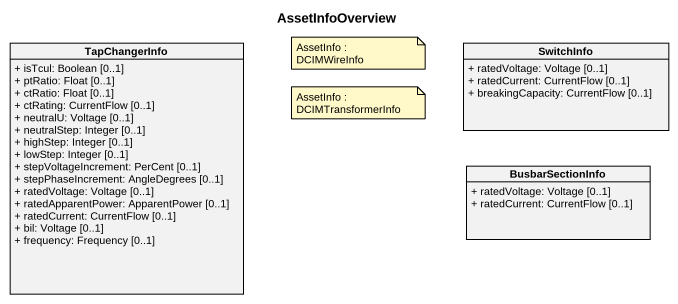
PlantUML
@startuml
title AssetInfoOverview
hide circle
hide empty members
skinparam classAttributeIconSize 0
class TapChangerInfo {
  + isTcul: Boolean [0..1]
  + ptRatio: Float [0..1]
  + ctRatio: Float [0..1]
  + ctRating: CurrentFlow [0..1]
  + neutralU: Voltage [0..1]
  + neutralStep: Integer [0..1]
  + highStep: Integer [0..1]
  + lowStep: Integer [0..1]
  + stepVoltageIncrement: PerCent [0..1]
  + stepPhaseIncrement: AngleDegrees [0..1]
  + ratedVoltage: Voltage [0..1]
  + ratedApparentPower: ApparentPower [0..1]
  + ratedCurrent: CurrentFlow [0..1]
  + bil: Voltage [0..1]
  + frequency: Frequency [0..1]
}
class SwitchInfo {
  + ratedVoltage: Voltage [0..1]
  + ratedCurrent: CurrentFlow [0..1]
  + breakingCapacity: CurrentFlow [0..1]
}
class BusbarSectionInfo {
  + ratedVoltage: Voltage [0..1]
  + ratedCurrent: CurrentFlow [0..1]
}
note as N1
  AssetInfo : DCIMWireInfo
end note
note as N2
  AssetInfo : DCIMTransformerInfo
end note
@enduml
